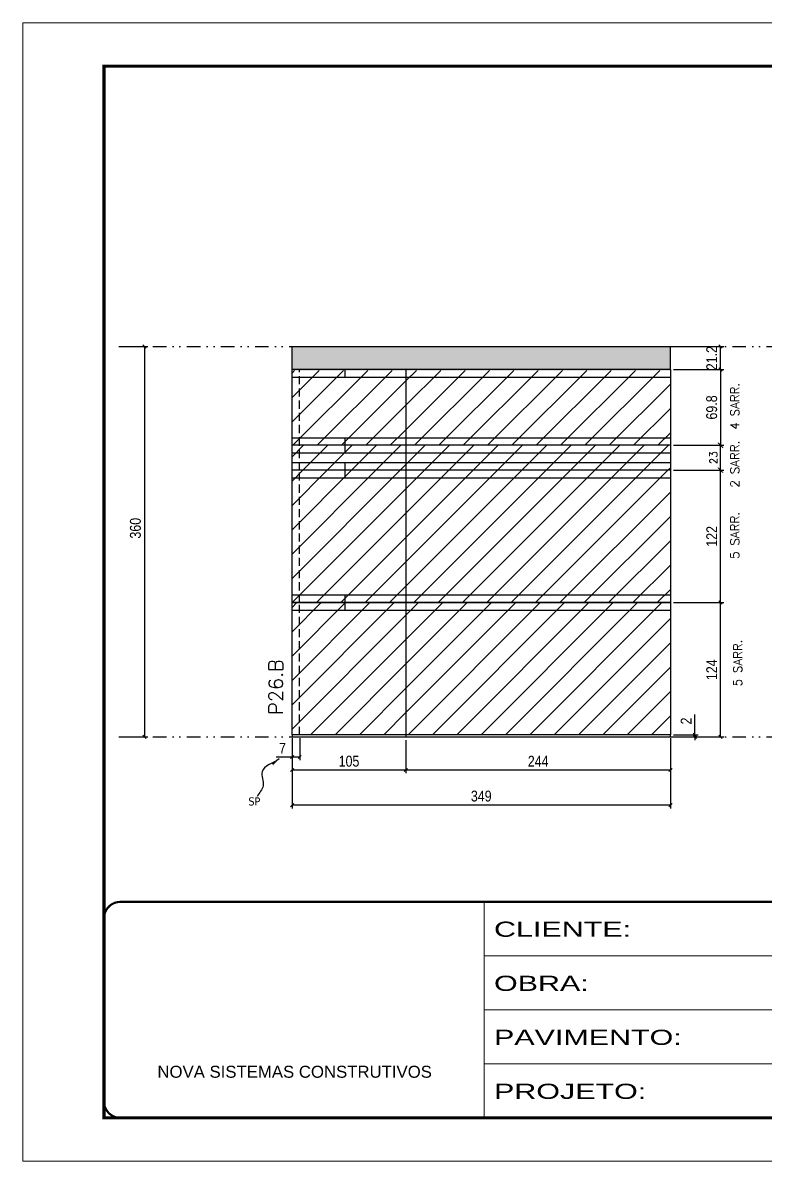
# Model space of a CAD drawing. Extents: x 2949 to 9203, y -16089 to 12527.
# Drawn here: x 7718 to 8402, y 9180 to 10230 of the extents above; entities that cross this region are included whole.
import ezdxf

# ---------------------------------------------------------------- set-up
doc = ezdxf.new("R2010")
doc.units = 0
for name, pattern in [('CONTINUO', [0]), ('DASHED', [0.75, 0.5, -0.25]), ('DIVIDE2', [0.625, 0.25, -0.125, 0, -0.125, 0, -0.125]), ('HIDDEN', [0.375, 0.25, -0.125])]:
    doc.linetypes.add(name, pattern=pattern)
for name, color, linetype in [('COTA', 241, 'Continuous'), ('cotas', 4, 'Continuous'), ('Nível', 160, 'Continuous'), ('Painéis', 200, 'Continuous'), ('SARR_2.2x7', 40, 'Continuous'), ('Sarrafo de Pressão', 42, 'HIDDEN'), ('texto', 7, 'Continuous')]:
    doc.layers.add(name, color=color, linetype=linetype)
for name, color, linetype, lineweight in [('Folhas', 255, 'Continuous', 9), ('Hachura', 251, 'Continuous', 9), ('SARRAFO DE PRESSAO', 251, 'DASHED', 9), ('Texto Seção', 7, 'Continuous', 15)]:
    doc.layers.add(name, color=color, linetype=linetype, lineweight=lineweight)
doc.styles.add('ARIAL', font='arial.ttf')
doc.styles.add('COTA TECNICA', font='techl___.ttf', dxfattribs={"height": 10})
doc.styles.add('COTA TECNICA-50', font='techl___.ttf', dxfattribs={"height": 10})
doc.styles.add('REGUA-120', font='ROMANS.shx', dxfattribs={"height": 15})
doc.styles.add('ROMANS', font='romans.shx')
doc.styles.get("Standard").update_dxf_attribs({"font": 'arial.ttf'})
doc.styles.add('Tecnologia', font='')
doc.styles.get('Tecnologia').set_extended_font_data('Forgotten Futurist')
doc.dimstyles.new('COTA PAINEL-50', dxfattribs={"dimtxt": 10, "dimasz": 3, "dimexe": 3, "dimexo": 3, "dimgap": 3, "dimtad": 1, "dimdec": 1, "dimzin": 12, "dimdsep": 46, "dimtxsty": 'COTA TECNICA-50', "dimblk1": 'OBLIQUE', "dimblk2": 'OBLIQUE', "dimsah": 1, "dimcen": 0.9, "dimclrd": 4, "dimclre": 4, "dimclrt": 240, "dimadec": 1, "dimazin": 3, "dimtfac": 1, "dimtdec": 1, "dimtmove": 0, "dimatfit": 3, "dimfxl": 1, "dimtolj": 1, "dimtzin": 12, "dimarcsym": 0})
doc.dimstyles.new('Cota Paínel', dxfattribs={"dimtxt": 7, "dimasz": 5, "dimexe": 3, "dimexo": 3, "dimgap": 3, "dimtad": 1, "dimdec": 1, "dimzin": 12, "dimdsep": 46, "dimtxsty": 'ROMANS', "dimblk": 'ARCHTICK', "dimcen": 0, "dimclrd": 4, "dimclre": 4, "dimclrt": 1, "dimadec": 1, "dimazin": 3, "dimtfac": 1, "dimtdec": 1, "dimtmove": 0, "dimatfit": 3, "dimldrblk": 'OBLIQUE', "dimfxl": 1, "dimtolj": 1, "dimtzin": 12, "dimarcsym": 0})
doc.dimstyles.new('PAINEL', dxfattribs={"dimtxt": 10, "dimasz": 3, "dimexe": 3, "dimexo": 3, "dimgap": 3, "dimtad": 1, "dimdec": 1, "dimzin": 12, "dimdsep": 46, "dimtxsty": 'COTA TECNICA', "dimblk1": 'OBLIQUE', "dimblk2": 'OBLIQUE', "dimsah": 1, "dimcen": 0.9, "dimclrd": 4, "dimclre": 4, "dimclrt": 240, "dimadec": 1, "dimazin": 3, "dimtfac": 1, "dimtdec": 1, "dimtmove": 0, "dimatfit": 3, "dimfxl": 1, "dimtolj": 1, "dimtzin": 12, "dimarcsym": 0})
doc.dimstyles.get("Standard").update_dxf_attribs({"dimtxt": 0.18, "dimasz": 0.18, "dimexe": 0.18, "dimexo": 0.0625, "dimgap": 0.09, "dimtad": 0, "dimtih": 1, "dimtoh": 1, "dimdec": 4, "dimzin": 0, "dimdsep": 46, "dimtxsty": 'Standard', "dimcen": 0.09, "dimadec": 0, "dimazin": 0, "dimtfac": 1, "dimtdec": 4, "dimtofl": 0, "dimtmove": 0, "dimatfit": 3, "dimfxl": 1, "dimtolj": 1, "dimtzin": 0, "dimarcsym": 0})
pattern_1 = [(45, (-126071.967, -22713.47), (-11.2253202, 11.2253202), [])]
pattern_2 = [(45, (-126071.967, -22699.47), (-11.2253202, 11.2253202), [])]

# ---------------------------------------------------------------- blocks, each defined once
blk = doc.blocks.new('9999999999')
at = {"color": 30, "linetype": 'CONTINUO'}
for p, q in [((98564.6, 34230.2), (98564.6, 34429.4)), ((98564.6, 34379.6), (99584, 34379.6)), ((98564.6, 34329.8), (99488, 34329.8)), ((98564.6, 34280), (99488, 34280))]:
    blk.add_line(p, q, dxfattribs=at)
at = {"color": 30, "linetype": 'CONTINUO', "const_width": 2}
blk.add_lwpolyline([(99584, 34230.2), (99584, 34414.4, 0.414214), (99569, 34429.4), (98229, 34429.4, 0.414214), (98214, 34414.4), (98214, 34245.2, 0.414214), (98229, 34230.2), (99584, 34230.2)], format="xyb", dxfattribs=at)
at = {"layer": 'Folhas'}
blk.add_lwpolyline([(98139, 34190.2), (99624, 34190.2), (99624, 35240.2), (98139, 35240.2)], close=True, dxfattribs=at)
at = {"layer": 'Folhas', "color": 30, "const_width": 3}
blk.add_lwpolyline([(98214, 34230.2), (99584, 34230.2), (99584, 35200.2), (98214, 35200.2)], close=True, dxfattribs=at)
at = {"color": 7, "linetype": 'Continuous', "ltscale": 5, "style": 'ARIAL'}
blk.add_text('NOVA SISTEMAS CONSTRUTIVOS', height=11.059, dxfattribs=at).set_placement((98263.2, 34267.2))
at = {"layer": 'Folhas', "color": 7, "style": 'Tecnologia', "width": 1.5}
for s, p in [('CLIENTE:', (98573.7, 34397.2)), ('OBRA:', (98573.7, 34347.3)), ('PAVIMENTO:', (98573.7, 34297.5)), ('PROJETO:', (98573.7, 34247.7))]:
    blk.add_text(s, height=14, dxfattribs=at).set_placement(p)
blk = doc.blocks.new('_Oblique')
at = {"color": 0, "linetype": 'ByBlock', "lineweight": -2}
blk.add_line((-0.5, -0.5), (0.5, 0.5), dxfattribs=at)
blk = doc.blocks.new('*D331')
at = {"layer": 'cotas', "color": 4, "linetype": 'ByBlock', "lineweight": -2, "transparency": 16777216}
for p, q in [((7809, 9930.9), (7832.8, 9930.9)), ((7829.8, 9930.9), (7829.8, 9570.9)), ((7809, 9570.9), (7832.8, 9570.9))]:
    blk.add_line(p, q, dxfattribs=at)
at = {"layer": 'Defpoints', "color": 0, "linetype": 'ByBlock', "transparency": 16777216}
for p in [(7806, 9930.9), (7806, 9570.9), (7829.8, 9570.9)]:
    blk.add_point(p, dxfattribs=at)
at = {"layer": 'cotas', "color": 4, "linetype": 'ByBlock', "lineweight": -2, "transparency": 16777216, "xscale": 3, "yscale": 3, "zscale": 3}
for p, rotation in [((7829.8, 9930.9), 90), ((7829.8, 9570.9), 270)]:
    blk.add_blockref('_Oblique', p, dxfattribs=dict(at, rotation=rotation))
at = {"layer": 'cotas', "color": 240, "linetype": 'ByBlock', "transparency": 16777216, "insert": (7821.5, 9763.4), "char_height": 10, "attachment_point": 5, "rotation": 90, "style": 'COTA TECNICA'}
blk.add_mtext('\\A1;360', dxfattribs=at)
blk = doc.blocks.new('*D296')
at = {"layer": 'COTA', "color": 4, "lineweight": -2, "transparency": 16777216}
for p, q in [((7966, 9569.9), (7966, 9505)), ((8315, 9569.9), (8315, 9505)), ((8315, 9508), (7966, 9508))]:
    blk.add_line(p, q, dxfattribs=at)
at = {"layer": 'Defpoints', "color": 0, "transparency": 16777216}
for p in [(7966, 9572.9), (8315, 9572.9), (7966, 9508)]:
    blk.add_point(p, dxfattribs=at)
at = {"layer": 'COTA', "color": 4, "lineweight": -2, "transparency": 16777216, "xscale": 3, "yscale": 3, "zscale": 3, "rotation": 180}
blk.add_blockref('_Oblique', (7966, 9508), dxfattribs=at)
at = {"layer": 'COTA', "color": 4, "lineweight": -2, "transparency": 16777216, "xscale": 3, "yscale": 3, "zscale": 3}
blk.add_blockref('_Oblique', (8315, 9508), dxfattribs=at)
at = {"layer": 'COTA', "color": 240, "transparency": 16777216, "insert": (8140.5, 9516.3), "char_height": 10, "attachment_point": 5, "style": 'COTA TECNICA'}
blk.add_mtext('\\A1;349', dxfattribs=at)
blk = doc.blocks.new('*D297')
at = {"layer": 'COTA', "color": 4, "lineweight": -2, "transparency": 16777216}
for p, q in [((7966, 9567.9), (7966, 9549.4)), ((7973, 9569.9), (7973, 9549.4)), ((7966, 9552.4), (7951.2, 9552.4)), ((7973, 9552.4), (7966, 9552.4))]:
    blk.add_line(p, q, dxfattribs=at)
at = {"layer": 'Defpoints', "color": 0, "transparency": 16777216}
for p in [(7966, 9570.9), (7973, 9572.9), (7966, 9552.4)]:
    blk.add_point(p, dxfattribs=at)
at = {"layer": 'COTA', "color": 4, "lineweight": -2, "transparency": 16777216, "xscale": 3, "yscale": 3, "zscale": 3, "rotation": 180}
blk.add_blockref('_Oblique', (7966, 9552.4), dxfattribs=at)
at = {"layer": 'COTA', "color": 4, "lineweight": -2, "transparency": 16777216, "xscale": 3, "yscale": 3, "zscale": 3}
blk.add_blockref('_Oblique', (7973, 9552.4), dxfattribs=at)
at = {"layer": 'COTA', "color": 240, "transparency": 16777216, "insert": (7957.1, 9560.4), "char_height": 10, "attachment_point": 5, "style": 'COTA TECNICA-50'}
blk.add_mtext('\\A1;7', dxfattribs=at)
blk = doc.blocks.new('*D298')
at = {"layer": 'COTA', "color": 4, "lineweight": -2, "transparency": 16777216}
for p, q in [((8318, 9694.9), (8364.2, 9694.9)), ((8361.2, 9570.9), (8361.2, 9694.9)), ((8318, 9570.9), (8364.2, 9570.9))]:
    blk.add_line(p, q, dxfattribs=at)
at = {"layer": 'Defpoints', "color": 0, "transparency": 16777216}
for p in [(8315, 9694.9), (8361.2, 9694.9), (8315, 9570.9)]:
    blk.add_point(p, dxfattribs=at)
at = {"layer": 'COTA', "color": 4, "lineweight": -2, "transparency": 16777216, "xscale": 3, "yscale": 3, "zscale": 3}
for p, rotation in [((8361.2, 9694.9), 90), ((8361.2, 9570.9), 270)]:
    blk.add_blockref('_Oblique', p, dxfattribs=dict(at, rotation=rotation))
at = {"layer": 'COTA', "color": 240, "transparency": 16777216, "insert": (8353.1, 9632.9), "char_height": 10, "attachment_point": 5, "rotation": 90, "style": 'COTA TECNICA-50'}
blk.add_mtext('\\A1;124', dxfattribs=at)
blk = doc.blocks.new('*D299')
at = {"layer": 'COTA', "color": 4, "lineweight": -2, "transparency": 16777216}
for p, q in [((8337.5, 9572.9), (8337.5, 9591.7)), ((8318, 9572.9), (8340.5, 9572.9)), ((8318, 9570.9), (8340.5, 9570.9)), ((8337.5, 9570.9), (8337.5, 9572.9)), ((8337.5, 9570.9), (8337.5, 9567.9))]:
    blk.add_line(p, q, dxfattribs=at)
at = {"layer": 'Defpoints', "color": 0, "transparency": 16777216}
for p in [(8315, 9572.9), (8315, 9570.9), (8337.5, 9570.9)]:
    blk.add_point(p, dxfattribs=at)
at = {"layer": 'COTA', "color": 4, "lineweight": -2, "transparency": 16777216, "xscale": 3, "yscale": 3, "zscale": 3}
for p, rotation in [((8337.5, 9572.9), 270), ((8337.5, 9570.9), 90)]:
    blk.add_blockref('_Oblique', p, dxfattribs=dict(at, rotation=rotation))
at = {"layer": 'COTA', "color": 240, "transparency": 16777216, "insert": (8329.5, 9585.6), "char_height": 10, "attachment_point": 5, "rotation": 90, "style": 'COTA TECNICA-50'}
blk.add_mtext('\\A1;2', dxfattribs=at)
blk = doc.blocks.new('*D300')
at = {"layer": 'COTA', "color": 4, "linetype": 'ByBlock', "lineweight": -2, "transparency": 16777216}
for p, q in [((8318, 9816.9), (8364.2, 9816.9)), ((8361.2, 9694.9), (8361.2, 9816.9)), ((8318, 9694.9), (8364.2, 9694.9))]:
    blk.add_line(p, q, dxfattribs=at)
at = {"layer": 'Defpoints', "color": 0, "linetype": 'ByBlock', "transparency": 16777216}
for p in [(8315, 9816.9), (8361.2, 9816.9), (8315, 9694.9)]:
    blk.add_point(p, dxfattribs=at)
at = {"layer": 'COTA', "color": 4, "linetype": 'ByBlock', "lineweight": -2, "transparency": 16777216, "xscale": 3, "yscale": 3, "zscale": 3}
for p, rotation in [((8361.2, 9816.9), 90), ((8361.2, 9694.9), 270)]:
    blk.add_blockref('_Oblique', p, dxfattribs=dict(at, rotation=rotation))
at = {"layer": 'COTA', "color": 240, "linetype": 'ByBlock', "transparency": 16777216, "insert": (8353.1, 9755.9), "char_height": 10, "attachment_point": 5, "rotation": 90, "style": 'COTA TECNICA'}
blk.add_mtext('\\A1;122', dxfattribs=at)
blk = doc.blocks.new('*D334')
at = {"layer": 'COTA', "color": 4, "linetype": 'ByBlock', "lineweight": -2, "transparency": 16777216}
for p, q in [((8071, 9567.9), (8071, 9537.4)), ((8315, 9567.9), (8315, 9537.4)), ((8315, 9540.4), (8071, 9540.4))]:
    blk.add_line(p, q, dxfattribs=at)
at = {"layer": 'Defpoints', "color": 0, "linetype": 'ByBlock', "transparency": 16777216}
for p in [(8071, 9570.9), (8315, 9570.9), (8071, 9540.4)]:
    blk.add_point(p, dxfattribs=at)
at = {"layer": 'COTA', "color": 4, "linetype": 'ByBlock', "lineweight": -2, "transparency": 16777216, "xscale": 3, "yscale": 3, "zscale": 3, "rotation": 180}
blk.add_blockref('_Oblique', (8071, 9540.4), dxfattribs=at)
at = {"layer": 'COTA', "color": 4, "linetype": 'ByBlock', "lineweight": -2, "transparency": 16777216, "xscale": 3, "yscale": 3, "zscale": 3}
blk.add_blockref('_Oblique', (8315, 9540.4), dxfattribs=at)
at = {"layer": 'COTA', "color": 240, "linetype": 'ByBlock', "transparency": 16777216, "insert": (8193, 9548.5), "char_height": 10, "attachment_point": 5, "style": 'COTA TECNICA'}
blk.add_mtext('\\A1;244', dxfattribs=at)
blk = doc.blocks.new('*D335')
at = {"layer": 'COTA', "color": 4, "linetype": 'ByBlock', "lineweight": -2, "transparency": 16777216}
for p, q in [((7966, 9567.9), (7966, 9537.4)), ((8071, 9567.9), (8071, 9537.4)), ((8071, 9540.4), (7966, 9540.4))]:
    blk.add_line(p, q, dxfattribs=at)
at = {"layer": 'Defpoints', "color": 0, "linetype": 'ByBlock', "transparency": 16777216}
for p in [(7966, 9570.9), (8071, 9570.9), (7966, 9540.4)]:
    blk.add_point(p, dxfattribs=at)
at = {"layer": 'COTA', "color": 4, "linetype": 'ByBlock', "lineweight": -2, "transparency": 16777216, "xscale": 3, "yscale": 3, "zscale": 3, "rotation": 180}
blk.add_blockref('_Oblique', (7966, 9540.4), dxfattribs=at)
at = {"layer": 'COTA', "color": 4, "linetype": 'ByBlock', "lineweight": -2, "transparency": 16777216, "xscale": 3, "yscale": 3, "zscale": 3}
blk.add_blockref('_Oblique', (8071, 9540.4), dxfattribs=at)
at = {"layer": 'COTA', "color": 240, "linetype": 'ByBlock', "transparency": 16777216, "insert": (8018.5, 9548.5), "char_height": 10, "attachment_point": 5, "style": 'COTA TECNICA'}
blk.add_mtext('\\A1;105', dxfattribs=at)
blk = doc.blocks.new('*D336')
at = {"layer": 'COTA', "color": 4, "linetype": 'ByBlock', "lineweight": -2, "transparency": 16777216}
for p, q in [((8318, 9909.7), (8364.2, 9909.7)), ((8361.2, 9909.7), (8361.2, 9839.9)), ((8318, 9839.9), (8364.2, 9839.9))]:
    blk.add_line(p, q, dxfattribs=at)
at = {"layer": 'Defpoints', "color": 0, "linetype": 'ByBlock', "transparency": 16777216}
for p in [(8315, 9909.7), (8315, 9839.9), (8361.2, 9839.9)]:
    blk.add_point(p, dxfattribs=at)
at = {"layer": 'COTA', "color": 4, "linetype": 'ByBlock', "lineweight": -2, "transparency": 16777216, "xscale": 3, "yscale": 3, "zscale": 3}
for p, rotation in [((8361.2, 9909.7), 90), ((8361.2, 9839.9), 270)]:
    blk.add_blockref('_Oblique', p, dxfattribs=dict(at, rotation=rotation))
at = {"layer": 'COTA', "color": 240, "linetype": 'ByBlock', "transparency": 16777216, "insert": (8353.1, 9874.8), "char_height": 10, "attachment_point": 5, "rotation": 90, "style": 'COTA TECNICA'}
blk.add_mtext('\\A1;69.8', dxfattribs=at)
blk = doc.blocks.new('*D337')
at = {"layer": 'COTA', "color": 4, "linetype": 'ByBlock', "lineweight": -2, "transparency": 16777216}
for p, q in [((8318, 9930.9), (8364.2, 9930.9)), ((8361.2, 9909.7), (8361.2, 9930.9)), ((8318, 9909.7), (8364.2, 9909.7))]:
    blk.add_line(p, q, dxfattribs=at)
at = {"layer": 'Defpoints', "color": 0, "linetype": 'ByBlock', "transparency": 16777216}
for p in [(8315, 9930.9), (8361.2, 9930.9), (8315, 9909.7)]:
    blk.add_point(p, dxfattribs=at)
at = {"layer": 'COTA', "color": 4, "linetype": 'ByBlock', "lineweight": -2, "transparency": 16777216, "xscale": 3, "yscale": 3, "zscale": 3}
for p, rotation in [((8361.2, 9930.9), 90), ((8361.2, 9909.7), 270)]:
    blk.add_blockref('_Oblique', p, dxfattribs=dict(at, rotation=rotation))
at = {"layer": 'COTA', "color": 240, "linetype": 'ByBlock', "transparency": 16777216, "insert": (8353.1, 9920.3), "char_height": 10, "attachment_point": 5, "rotation": 90, "style": 'COTA TECNICA'}
blk.add_mtext('\\A1;21.2', dxfattribs=at)
blk = doc.blocks.new('_ArchTick')
at = {"color": 0, "linetype": 'ByBlock', "const_width": 0.15}
blk.add_lwpolyline([(-0.5, -0.5), (0.5, 0.5)], dxfattribs=at)
blk = doc.blocks.new('*D320')
at = {"layer": 'COTA', "color": 4, "lineweight": -2, "transparency": 16777216}
for p, q in [((8318, 9839.9), (8364.2, 9839.9)), ((8361.2, 9816.9), (8361.2, 9839.9)), ((8318, 9816.9), (8364.2, 9816.9))]:
    blk.add_line(p, q, dxfattribs=at)
at = {"layer": 'Defpoints', "color": 0, "transparency": 16777216}
for p in [(8315, 9839.9), (8361.2, 9839.9), (8315, 9816.9)]:
    blk.add_point(p, dxfattribs=at)
at = {"layer": 'COTA', "color": 4, "lineweight": -2, "transparency": 16777216, "xscale": 5, "yscale": 5, "zscale": 5}
for p, rotation in [((8361.2, 9839.9), 90), ((8361.2, 9816.9), 270)]:
    blk.add_blockref('_ArchTick', p, dxfattribs=dict(at, rotation=rotation))
at = {"layer": 'COTA', "color": 1, "transparency": 16777216, "insert": (8354.7, 9828.4), "char_height": 7, "attachment_point": 5, "rotation": 90, "style": 'ROMANS'}
blk.add_mtext('\\A1;23', dxfattribs=at)

msp = doc.modelspace()

# ---------------------------------------------------------------- hatches: boundary and pattern name
at = {"layer": 'COTA', "linetype": 'ByBlock'}
h = msp.add_hatch(dxfattribs=at)
h.set_pattern_fill('AR-CONC', color=256, scale=0.03)
h.set_pattern_definition([(50, (-126071.9665, -21583.8954), (5.46554007, -0.47817257), [0.5715, -6.2865]), (355, (-126071.9665, -21583.8954), (-1.05730264, 5.73170536), [0.4572, -5.02921753]), (100.4514447, (-126071.511, -21583.935), (4.40823741, 5.25353256), [0.48570026, -5.34270734]), (46.1842, (-126071.9665, -21582.3714), (8.13237123, -1.26126984), [0.85725, -9.42975]), (96.6355576, (-126071.289, -21582.4765), (7.122124, 7.42278374), [0.7285507, -8.01406824]), (351.184151, (-126071.9665, -21582.371), (7.122124, 7.42278374), [0.685799, -7.54379196]), (21, (-126071.2045, -21582.7524), (4.54843174, -3.06795595), [0.5715, -6.2865]), (326, (-126071.2045, -21582.7524), (1.85406085, 5.52563898), [0.4572, -5.0292]), (71.451445, (-126070.8255, -21583.008), (6.40249258, 2.45768307), [0.48570026, -5.34269813]), (37.5, (-126071.9665, -21583.8954), (0.092658098, 2.536651166), [0, -4.96824, 0, -5.1054, 0, -5.04825]), (7.5, (-126071.9665, -21583.8954), (2.004589875, 3.005417245), [0, -2.91084, 0, -4.85394, 0, -1.92405]), (327.5, (-126073.6658, -21583.8954), (4.067717855, -0.17186232), [0, -1.905, 0, -5.9436, 0, -7.8867]), (317.5, (-126074.4278, -21583.8954), (4.44387544, 0.76279473), [0, -2.4765, 0, -3.94716, 0, -5.6007])])
h.paths.add_polyline_path([(8314.95, 9908.87), (8314.95, 9930.87), (7965.95, 9930.87), (7965.95, 9908.87), (7976.95, 9908.87)])
at = {"layer": 'Hachura', "linetype": 'ByBlock'}
h = msp.add_hatch(dxfattribs=at)
h.set_pattern_fill('ANSI31', color=256, scale=5)
h.set_pattern_definition(pattern_2)
h.paths.add_polyline_path([(8070.95, 9839.87), (8070.95, 9908.87), (7976.95, 9908.87), (7965.95, 9908.87), (7965.95, 9839.87)])
h = msp.add_hatch(dxfattribs=at)
h.set_pattern_fill('ANSI31', color=256, scale=5)
h.set_pattern_definition(pattern_2)
h.paths.add_polyline_path([(8070.95, 9839.87), (8314.95, 9839.87), (8314.95, 9906.87), (8314.95, 9908.87), (8070.95, 9908.87)])
at = {"layer": 'Hachura'}
h = msp.add_hatch(dxfattribs=at)
h.set_pattern_fill('ANSI31', color=256, scale=5)
h.paths.add_polyline_path([(8070.95, 9839.87), (7965.95, 9839.87), (7965.95, 9816.87), (8070.95, 9816.87)])
h = msp.add_hatch(dxfattribs=at)
h.set_pattern_fill('ANSI31', color=256, scale=5)
h.paths.add_polyline_path([(8314.95, 9816.87), (8314.95, 9839.87), (8070.95, 9839.87), (8070.95, 9816.87)])
at = {"layer": 'Hachura', "linetype": 'ByBlock'}
h = msp.add_hatch(dxfattribs=at)
h.set_pattern_fill('ANSI31', color=256, scale=5)
h.paths.add_polyline_path([(8070.95, 9816.87), (7965.95, 9816.87), (7965.95, 9694.87), (8070.95, 9694.87)])
h = msp.add_hatch(dxfattribs=at)
h.set_pattern_fill('ANSI31', color=256, scale=5)
h.paths.add_polyline_path([(8070.95, 9694.87), (8314.95, 9694.87), (8314.95, 9816.87), (8070.95, 9816.87)])
h = msp.add_hatch(dxfattribs=at)
h.set_pattern_fill('ANSI31', color=256, scale=5)
h.set_pattern_definition(pattern_1)
h.paths.add_polyline_path([(8070.95, 9694.87), (7965.95, 9694.87), (7965.95, 9572.87), (8070.95, 9572.87)])
h = msp.add_hatch(dxfattribs=at)
h.set_pattern_fill('ANSI31', color=256, scale=5)
h.set_pattern_definition(pattern_1)
h.paths.add_polyline_path([(8070.95, 9694.87), (8070.95, 9572.87), (8314.95, 9572.87), (8314.95, 9694.87)])

# ---------------------------------------------------------------- linework, layer by layer
at = {"layer": 'COTA', "linetype": 'ByBlock'}
for p, q in [((7965.95, 9909.67), (7965.95, 9930.87)), ((7965.95, 9930.87), (8314.95, 9930.87)), ((8314.95, 9909.67), (8314.95, 9930.87))]:
    msp.add_line(p, q, dxfattribs=at)
at = {"layer": 'Nível', "color": 4, "linetype": 'DIVIDE2', "ltscale": 50}
for p, q in [((7806.03, 9930.87), (9176.03, 9930.87)), ((7806.03, 9570.87), (9176.03, 9570.87))]:
    msp.add_line(p, q, dxfattribs=at)
at = {"layer": 'Painéis'}
for p, q in [((7965.95, 9694.87), (7965.95, 9909.67)), ((8314.95, 9909.67), (8314.95, 9694.87)), ((8314.95, 9839.87), (7965.95, 9839.87)), ((8314.95, 9816.87), (7965.95, 9816.87)), ((8314.95, 9694.87), (7965.95, 9694.87))]:
    msp.add_line(p, q, dxfattribs=at)
at = {"layer": 'Painéis', "linetype": 'ByBlock'}
for p, q in [((7976.95, 9909.67), (7965.95, 9909.67)), ((8314.95, 9909.67), (7976.95, 9909.67)), ((8070.95, 9909.67), (8070.95, 9570.87)), ((8314.95, 9909.67), (8314.95, 9907.67)), ((8314.95, 9694.87), (8314.95, 9572.87))]:
    msp.add_line(p, q, dxfattribs=at)
at = {"layer": 'Painéis'}
for points in [[(8314.95, 9572.87), (7965.95, 9572.87), (7965.95, 9694.87), (8314.95, 9694.87)], [(8314.95, 9572.87), (7965.95, 9572.87), (7965.95, 9570.87), (8314.95, 9570.87)]]:
    msp.add_lwpolyline(points, close=True, dxfattribs=at)
at = {"layer": 'SARR_2.2x7'}
for p, q in [((7965.95, 9902.67), (8014.95, 9902.67)), ((8014.95, 9902.67), (8014.95, 9909.67)), ((8014.95, 9902.67), (8314.95, 9902.67)), ((7965.95, 9846.87), (8014.95, 9846.87)), ((8014.95, 9846.87), (8314.95, 9846.87)), ((8014.95, 9839.87), (8014.95, 9846.87)), ((8014.95, 9832.87), (8014.95, 9839.87)), ((7965.95, 9832.87), (8014.95, 9832.87)), ((8014.95, 9832.87), (8314.95, 9832.87)), ((7965.95, 9823.87), (8014.95, 9823.87)), ((8014.95, 9823.87), (8314.95, 9823.87)), ((8014.95, 9816.87), (8014.95, 9823.87)), ((7965.95, 9809.87), (8014.95, 9809.87)), ((8014.95, 9809.87), (8014.95, 9816.87)), ((8014.95, 9809.87), (8314.95, 9809.87)), ((7965.95, 9701.87), (8014.95, 9701.87)), ((8014.95, 9701.87), (8314.95, 9701.87)), ((8014.95, 9694.87), (8014.95, 9701.87)), ((8014.95, 9687.87), (8014.95, 9694.87)), ((7965.95, 9687.87), (8014.95, 9687.87)), ((8014.95, 9687.87), (8314.95, 9687.87))]:
    msp.add_line(p, q, dxfattribs=at)
at = {"layer": 'Sarrafo de Pressão', "ltscale": 30}
for p, q in [((7972.95, 9839.87), (7972.95, 9909.67)), ((7972.95, 9909.67), (7972.95, 9909.67)), ((7972.95, 9816.87), (7972.95, 9839.87)), ((7972.95, 9694.87), (7972.95, 9816.87)), ((7972.95, 9572.87), (7972.95, 9694.87))]:
    msp.add_line(p, q, dxfattribs=at)

# ---------------------------------------------------------------- block references
at = {"layer": 'SARRAFO DE PRESSAO', "color": 6, "linetype": 'ByBlock'}
msp.add_blockref('9999999999', (-90421.44, -25010.62), dxfattribs=at)

# ---------------------------------------------------------------- texts
at = {"layer": 'texto', "color": 0, "insert": (7931.17, 9511.38), "char_height": 7.5, "attachment_point": 5}
msp.add_mtext('{\\fTahoma|b0|i0|c0|p34;\\C4;SP}', dxfattribs=at)
at = {"layer": 'Texto Seção', "linetype": 'Continuous', "style": 'ROMANS'}
for s, p in [('4 SARR.', (8378.39, 9854.21)), ('2 SARR.', (8378.39, 9800.91)), ('5 SARR.', (8378.39, 9735.09)), ('5 SARR.', (8381.1, 9617.49))]:
    msp.add_text(s, height=8, rotation=90, dxfattribs=at).set_placement(p)
at = {"layer": 'Texto Seção', "insert": (7957.4, 9591.34), "char_height": 13, "width": 285.3299, "attachment_point": 7, "rotation": 90, "style": 'REGUA-120'}
msp.add_mtext('P26.B', dxfattribs=at)

# ---------------------------------------------------------------- dimensions: what is measured, and where the dimension line sits
at = {"layer": 'COTA', "linetype": 'ByBlock'}
dim = msp.add_linear_dim(base=(8361.19, 9930.87), p1=(8314.95, 9909.67), p2=(8314.95, 9930.87), angle=90, dimstyle='PAINEL', dxfattribs=at)
dim.commit()
dim.dimension.update_dxf_attribs({"geometry": '*D337', "text_midpoint": (8361.19, 9920.27), "dimtype": 160})
for base, p1, p2, angle, picture, middle in [((8361.19, 9839.87), (8314.95, 9909.67), (8314.95, 9839.87), 90, '*D336', (8353.06, 9874.77)), ((8070.95, 9540.43), (8314.95, 9570.87), (8070.95, 9570.87), 180, '*D334', (8192.95, 9548.51))]:
    dim = msp.add_linear_dim(base=base, p1=p1, p2=p2, angle=angle, dimstyle='PAINEL', dxfattribs=at)
    dim.commit()
    dim.dimension.update_dxf_attribs({"geometry": picture, "text_midpoint": middle})
at = {"layer": 'COTA'}
for base, p1, p2, angle, dimstyle, picture, middle in [((8361.19, 9839.87), (8314.95, 9816.87), (8314.95, 9839.87), 90, 'Cota Paínel', '*D320', (8354.69, 9828.37)), ((8361.19, 9694.87), (8314.95, 9570.87), (8314.95, 9694.87), 90, 'COTA PAINEL-50', '*D298', (8353.12, 9632.87)), ((7965.95, 9552.36), (7972.95, 9572.87), (7965.95, 9570.87), 180, 'COTA PAINEL-50', '*D297', (7957.09, 9560.43))]:
    dim = msp.add_linear_dim(base=base, p1=p1, p2=p2, angle=angle, dimstyle=dimstyle, dxfattribs=at)
    dim.commit()
    dim.dimension.update_dxf_attribs({"geometry": picture, "text_midpoint": middle})
at = {"layer": 'COTA', "linetype": 'ByBlock'}
for base, p1, p2, angle, picture, middle in [((8361.19, 9816.87), (8314.95, 9694.87), (8314.95, 9816.87), 90, '*D300', (8353.13, 9755.87)), ((7965.95, 9540.43), (8070.95, 9570.87), (7965.95, 9570.87), 180, '*D335', (8018.45, 9548.54))]:
    dim = msp.add_linear_dim(base=base, p1=p1, p2=p2, angle=angle, dimstyle='PAINEL', override={"dimtmove": 1}, dxfattribs=at)
    dim.commit()
    dim.dimension.update_dxf_attribs({"geometry": picture, "text_midpoint": middle})
at = {"layer": 'COTA'}
dim = msp.add_linear_dim(base=(8337.48, 9570.87), p1=(8314.95, 9572.87), p2=(8314.95, 9570.87), angle=90, dimstyle='COTA PAINEL-50', dxfattribs=at)
dim.commit()
dim.dimension.update_dxf_attribs({"geometry": '*D299', "text_midpoint": (8337.48, 9585.61), "dimtype": 160})
dim = msp.add_linear_dim(base=(7965.95, 9508.01), p1=(8314.95, 9572.87), p2=(7965.95, 9572.87), angle=180, dimstyle='PAINEL', override={"dimarcsym": 2}, dxfattribs=at)
dim.commit()
dim.dimension.update_dxf_attribs({"geometry": '*D296', "text_midpoint": (8140.45, 9516.26)})
at = {"layer": 'cotas', "linetype": 'ByBlock'}
dim = msp.add_linear_dim(base=(7829.75, 9570.87), p1=(7806.03, 9930.87), p2=(7806.03, 9570.87), angle=90, dimstyle='PAINEL', dxfattribs=at)
dim.commit()
dim.dimension.update_dxf_attribs({"geometry": '*D331', "text_midpoint": (7829.75, 9763.4), "dimtype": 160})

# ---------------------------------------------------------------- leaders
at = {"layer": 'COTA', "path_type": 1}
msp.add_leader([(7954.12, 9550.69), (7938.34, 9538.85), (7939.26, 9525.85), (7933.71, 9516.06)], dimstyle='Standard', override={"dimasz": 8}, dxfattribs=at)

doc.saveas('drawing.dxf')
